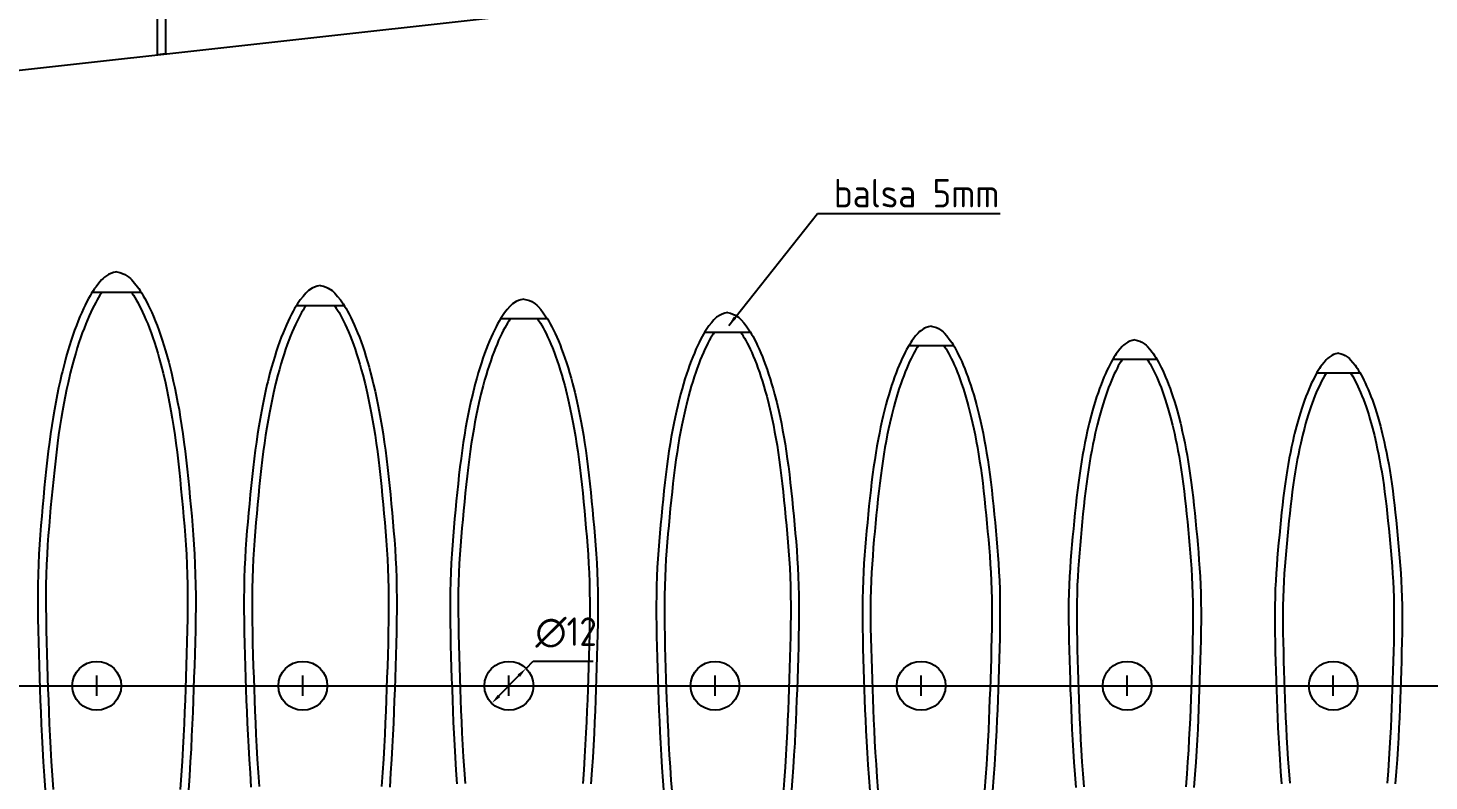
# Model space of a CAD drawing. Extents: x 426 to 4535, y 0 to 2050.
# Drawn here: x 1828.2 to 2172.2, y 1161.6 to 1346.6 of the extents above; entities that cross this region are included whole.
import ezdxf

# ---------------------------------------------------------------- set-up
doc = ezdxf.new("R2010")
doc.units = 0
doc.layers.get('0').update_dxf_attribs({"linetype": 'CONTINUOUS'})
doc.layers.get('DEFPOINTS').update_dxf_attribs({"linetype": 'CONTINUOUS'})
for name, color, linetype in [('AILE', 1, 'CONTINUOUS'), ('DIM', 7, 'CONTINUOUS'), ('NERVAILE', 6, 'CONTINUOUS')]:
    doc.layers.add(name, color=color, linetype=linetype)
doc.styles.get("Standard").update_dxf_attribs({"font": 'ISOCP', "height": 7})
doc.dimstyles.new('ISO-25', dxfattribs={"dimtxt": 7, "dimasz": 2.5, "dimexe": 1.3, "dimexo": 0.6, "dimgap": 1.5, "dimtad": 0, "dimtih": 1, "dimtoh": 1, "dimdec": 4, "dimtxsty": 'STANDARD', "dimcen": 2.5, "dimazin": 3, "dimtfac": 1, "dimtdec": 4, "dimtmove": 0, "dimatfit": 3, "dimtvp": 1, "dimtolj": 1, "dimtzin": 0})
doc.dimstyles.new('ISO-25$7', dxfattribs={"dimtxt": 7, "dimasz": 2.5, "dimexe": 1.3, "dimexo": 0.6, "dimgap": 1.5, "dimtad": 0, "dimtih": 1, "dimtoh": 1, "dimdec": 4, "dimtxsty": 'STANDARD', "dimcen": 2.5, "dimazin": 3, "dimtfac": 1, "dimtdec": 4, "dimtmove": 0, "dimatfit": 3, "dimtvp": 1, "dimtolj": 1, "dimtzin": 0})

# ---------------------------------------------------------------- blocks, each defined once
blk = doc.blocks.new('*D30')
at = {"color": 0, "linetype": 'BYBLOCK'}
for p, q in [((1950.51, 1189.28), (1952.26, 1191.07)), ((1952.26, 1191.07), (1966.96, 1191.07)), ((1943.86, 1182.5), (1948.76, 1187.5))]:
    blk.add_line(p, q, dxfattribs=at)
for points in [[(1948.46, 1187.79), (1949.06, 1187.21), (1950.51, 1189.28)], [(1943.56, 1182.79), (1944.16, 1182.21), (1942.11, 1180.72)]]:
    blk.add_solid(points, dxfattribs=at)
at = {"layer": 'DEFPOINTS', "color": 0, "linetype": 'BYBLOCK'}
for p in [(1950.51, 1189.28), (1942.11, 1180.72)]:
    blk.add_point(p, dxfattribs=at)
at = {"color": 0, "linetype": 'BYBLOCK', "insert": (1960.36, 1198.07), "char_height": 7, "attachment_point": 5}
blk.add_mtext('\\A1;∅12', dxfattribs=at)

msp = doc.modelspace()

# ---------------------------------------------------------------- linework, layer by layer
at = {"layer": 'AILE'}
msp.add_polyline3d([(1415, 1645.27778, 0), (600, 1600, 0), (600, 1400, 0), (1500, 1300, 0), (2400, 1400, 0), (2400, 1600, 0), (1585, 1645.27778, 0)], dxfattribs=at)
at = {"layer": 'DIM', "linetype": 'CONTINUOUS'}
for p, q in [((1845.09547, 1182.49999), (1845.09547, 1187.49999)), ((1895.7035, 1182.49999), (1895.7035, 1187.49999)), ((1946.31154, 1182.49999), (1946.31154, 1187.49999)), ((1996.91958, 1182.49999), (1996.91958, 1187.49999)), ((2047.52762, 1182.49999), (2047.52762, 1187.49999)), ((2098.13568, 1182.49999), (2098.13568, 1187.49999)), ((2148.74372, 1182.49999), (2148.74372, 1187.49999)), ((1842.59547, 1184.99999), (1847.59547, 1184.99999)), ((1893.2035, 1184.99999), (1898.2035, 1184.99999)), ((1943.81154, 1184.99999), (1948.81154, 1184.99999)), ((1994.41958, 1184.99999), (1999.41958, 1184.99999)), ((2045.02762, 1184.99999), (2050.02762, 1184.99999)), ((2095.63568, 1184.99999), (2100.63568, 1184.99999)), ((2146.24372, 1184.99999), (2151.24372, 1184.99999))]:
    msp.add_line(p, q, dxfattribs=at)
at = {"layer": 'NERVAILE'}
msp.add_line((1621.14905, 1184.99999), (2439.3407, 1184.99999), dxfattribs=at)
for points in [[(1850, 1286.66667), (1849.21805, 1286.48224), (1848.54629, 1286.25857), (1847.96899, 1285.99925), (1847.0347, 1285.38807), (1846.6462, 1285.04342), (1846.28914, 1284.67753), (1845.60859, 1283.89465), (1844.92288, 1283.02581), (1844.57273, 1282.54229), (1844.21532, 1282.01669), (1843.84887, 1281.44201), (1843.47157, 1280.81123), (1843.08164, 1280.11734), (1842.67802, 1279.35509), (1842.26262, 1278.52622), (1841.83809, 1277.63422), (1841.40708, 1276.68259), (1840.97224, 1275.67483), (1840.53622, 1274.61442), (1840.10167, 1273.50486), (1839.67124, 1272.34965), (1839.24712, 1271.1514), (1838.82977, 1269.90924), (1838.41916, 1268.62142), (1838.01529, 1267.28617), (1837.61815, 1265.90174), (1837.22772, 1264.46638), (1836.64949, 1262.22399), (1836.46698, 1261.43583), (1836.46698, 1261.43583), (1836.46698, 1261.43583), (1836.09679, 1259.83714), (1835.73415, 1258.18049), (1835.37993, 1256.46412), (1835.03499, 1254.68627), (1834.7002, 1252.84519), (1834.37643, 1250.93911), (1834.06455, 1248.96626), (1833.76541, 1246.9249), (1833.47961, 1244.81532), (1833.20661, 1242.64598), (1832.94559, 1240.42744), (1832.69575, 1238.17023), (1832.45626, 1235.88487), (1832.2263, 1233.58191), (1832.00507, 1231.27188), (1831.79175, 1228.96532), (1831.58623, 1226.66865), (1831.39122, 1224.37192), (1831.21015, 1222.06107), (1831.04645, 1219.72205), (1830.90354, 1217.34078), (1830.78484, 1214.90321), (1830.69379, 1212.39528), (1830.63379, 1209.80294), (1830.60699, 1207.11739), (1830.6104, 1204.35093), (1830.63974, 1201.52114), (1830.69072, 1198.6456), (1830.75907, 1195.74188), (1830.8405, 1192.82755), (1830.93074, 1189.9202), (1831.0255, 1187.03738), (1831.12192, 1184.18878), (1831.2228, 1181.35244), (1831.33233, 1178.4985), (1831.45474, 1175.5971), (1831.59423, 1172.61838), (1831.755, 1169.53248), (1831.94128, 1166.30955), (1832.15727, 1162.91972), (1832.40604, 1159.34002)], [(1850, 1286.66667), (1850.78195, 1286.48224), (1851.45371, 1286.25857), (1852.03101, 1285.99925), (1852.96531, 1285.38808), (1853.3538, 1285.04342), (1853.71087, 1284.67753), (1854.39141, 1283.89465), (1855.07712, 1283.02581), (1855.42728, 1282.5423), (1855.78468, 1282.0167), (1856.15114, 1281.44202), (1856.52844, 1280.81124), (1856.91837, 1280.11735), (1857.32199, 1279.3551), (1857.73739, 1278.52623), (1858.16192, 1277.63424), (1858.59293, 1276.68261), (1859.02777, 1275.67484), (1859.46379, 1274.61443), (1859.89835, 1273.50487), (1860.32878, 1272.34966), (1860.7529, 1271.15142), (1861.17025, 1269.90926), (1861.58086, 1268.62143), (1861.98473, 1267.28618), (1862.38188, 1265.90176), (1862.77231, 1264.46639), (1863.35055, 1262.22401), (1863.53305, 1261.43585), (1863.53305, 1261.43585), (1863.53305, 1261.43585), (1863.90325, 1259.83716), (1864.26589, 1258.18051), (1864.62012, 1256.46414), (1864.96506, 1254.68629), (1865.29984, 1252.84521), (1865.62362, 1250.93913), (1865.9355, 1248.96629), (1866.23464, 1246.92493), (1866.52045, 1244.81534), (1866.79345, 1242.64601), (1867.05447, 1240.42747), (1867.30432, 1238.17025), (1867.54381, 1235.8849), (1867.77377, 1233.58194), (1867.995, 1231.27191), (1868.20833, 1228.96534), (1868.41385, 1226.66867), (1868.60886, 1224.37195), (1868.78993, 1222.0611), (1868.95364, 1219.72207), (1869.09655, 1217.3408), (1869.21525, 1214.90324), (1869.30632, 1212.39531), (1869.36632, 1209.80296), (1869.39312, 1207.11741), (1869.38971, 1204.35096), (1869.36038, 1201.52117), (1869.3094, 1198.64563), (1869.24105, 1195.74191), (1869.15962, 1192.82758), (1869.06939, 1189.92022), (1868.97463, 1187.03741), (1868.87822, 1184.18881), (1868.77735, 1181.35246), (1868.66782, 1178.49852), (1868.54541, 1175.59712), (1868.40593, 1172.6184), (1868.24516, 1169.5325), (1868.05888, 1166.30957), (1867.8429, 1162.91974), (1867.59413, 1159.34004)], [(1900.00001, 1283.33333), (1899.24328, 1283.15485), (1898.5932, 1282.9384), (1898.03452, 1282.68744), (1897.13036, 1282.09598), (1896.7544, 1281.76245), (1896.40885, 1281.40835), (1895.75026, 1280.65073), (1895.08667, 1279.80992), (1894.74781, 1279.342), (1894.40194, 1278.83336), (1894.0473, 1278.27721), (1893.68218, 1277.66678), (1893.30482, 1276.99528), (1892.91422, 1276.25762), (1892.51222, 1275.45548), (1892.10139, 1274.59226), (1891.68428, 1273.67132), (1891.26347, 1272.69607), (1890.84152, 1271.66986), (1890.42098, 1270.5961), (1890.00443, 1269.47815), (1889.594, 1268.31856), (1889.19011, 1267.11647), (1888.79275, 1265.87019), (1888.40191, 1264.57801), (1888.01758, 1263.23824), (1887.63975, 1261.84918), (1887.08016, 1259.67913), (1886.90354, 1258.91639), (1886.90354, 1258.91639), (1886.90354, 1258.91639), (1886.54529, 1257.36927), (1886.19435, 1255.76606), (1885.85155, 1254.10506), (1885.51774, 1252.38456), (1885.19376, 1250.60287), (1884.88043, 1248.75827), (1884.5786, 1246.84907), (1884.28912, 1244.87356), (1884.01254, 1242.83202), (1883.74834, 1240.73267), (1883.49575, 1238.58569), (1883.25396, 1236.40129), (1883.02219, 1234.18966), (1882.79966, 1231.96099), (1882.58557, 1229.72547), (1882.37912, 1227.49331), (1882.18023, 1225.27073), (1881.99152, 1223.04809), (1881.81629, 1220.81179), (1881.65787, 1218.54821), (1881.51957, 1216.24376), (1881.4047, 1213.88482), (1881.31658, 1211.4578), (1881.25852, 1208.94908), (1881.23258, 1206.35016), (1881.23589, 1203.67294), (1881.26428, 1200.93444), (1881.31361, 1198.15166), (1881.37976, 1195.3416), (1881.45856, 1192.52129), (1881.54589, 1189.70772), (1881.63759, 1186.9179), (1881.7309, 1184.16118), (1881.82852, 1181.41634), (1881.93453, 1178.65446), (1882.05298, 1175.84665), (1882.18797, 1172.96402), (1882.34356, 1169.97767), (1882.52383, 1166.8587), (1882.73285, 1163.57822), (1882.9736, 1160.11399)], [(1900.00001, 1283.33333), (1900.75674, 1283.15485), (1901.40682, 1282.9384), (1901.96551, 1282.68744), (1902.86966, 1282.09598), (1903.24562, 1281.76245), (1903.59117, 1281.40836), (1904.24976, 1280.65074), (1904.91336, 1279.80992), (1905.25221, 1279.342), (1905.59809, 1278.83336), (1905.95273, 1278.27722), (1906.31785, 1277.66679), (1906.69521, 1276.99529), (1907.08581, 1276.25762), (1907.48781, 1275.45549), (1907.89864, 1274.59227), (1908.31575, 1273.67134), (1908.73656, 1272.69608), (1909.15852, 1271.66988), (1909.57906, 1270.59611), (1909.99561, 1269.47816), (1910.40604, 1268.31857), (1910.80993, 1267.11648), (1911.2073, 1265.8702), (1911.59814, 1264.57802), (1911.98247, 1263.23826), (1912.36031, 1261.8492), (1912.9199, 1259.67915), (1913.09652, 1258.91641), (1913.09652, 1258.91641), (1913.09652, 1258.91641), (1913.45477, 1257.36929), (1913.80571, 1255.76608), (1914.14851, 1254.10508), (1914.48232, 1252.38458), (1914.80631, 1250.60289), (1915.11964, 1248.75829), (1915.42147, 1246.84909), (1915.71096, 1244.87358), (1915.98754, 1242.83205), (1916.25174, 1240.73269), (1916.50434, 1238.58572), (1916.74613, 1236.40132), (1916.97789, 1234.18968), (1917.20043, 1231.96101), (1917.41453, 1229.7255), (1917.62097, 1227.49334), (1917.81987, 1225.27076), (1918.00859, 1223.04812), (1918.18382, 1220.81181), (1918.34224, 1218.54824), (1918.48055, 1216.24379), (1918.59542, 1213.88485), (1918.68354, 1211.45782), (1918.74161, 1208.9491), (1918.76754, 1206.35018), (1918.76425, 1203.67296), (1918.73586, 1200.93446), (1918.68652, 1198.15168), (1918.62038, 1195.34163), (1918.54158, 1192.52131), (1918.45426, 1189.70774), (1918.36256, 1186.91792), (1918.26925, 1184.16121), (1918.17164, 1181.41636), (1918.06564, 1178.65448), (1917.94718, 1175.84667), (1917.8122, 1172.96404), (1917.65661, 1169.97769), (1917.47635, 1166.85872), (1917.26734, 1163.57824), (1917.02659, 1160.11402)], [(1846.40798, 1281.66667), (1846.20994, 1281.3932), (1845.88578, 1280.91648), (1845.55058, 1280.39081), (1845.20186, 1279.80782), (1844.83744, 1279.15934), (1844.45601, 1278.43898), (1844.05977, 1277.64834), (1843.65213, 1276.79183), (1843.23633, 1275.87378), (1842.81542, 1274.8983), (1842.39236, 1273.8694), (1841.97, 1272.79098), (1841.55112, 1271.66679), (1841.13786, 1270.49921), (1840.73056, 1269.28694), (1840.32919, 1268.0281), (1839.9338, 1266.72088), (1839.54441, 1265.3635), (1839.16107, 1263.95419), (1838.59233, 1261.74863), (1838.41542, 1260.98465), (1838.04795, 1259.3977), (1837.69045, 1257.76452), (1837.34105, 1256.07152), (1837.00062, 1254.31688), (1836.67001, 1252.49881), (1836.35011, 1250.61548), (1836.04178, 1248.66511), (1835.74585, 1246.64566), (1835.46278, 1244.5562), (1835.19197, 1242.40427), (1834.9327, 1240.20058), (1834.68425, 1237.95599), (1834.44587, 1235.68129), (1834.21681, 1233.38722), (1833.99627, 1231.08446), (1833.78353, 1228.78409), (1833.57867, 1226.49492), (1833.3846, 1224.2092), (1833.20469, 1221.91314), (1833.04227, 1219.59232), (1832.90063, 1217.23223), (1832.78308, 1214.81828), (1832.69295, 1212.33586), (1832.63356, 1209.76982), (1832.607, 1207.10864), (1832.61039, 1204.36253), (1832.63956, 1201.54924), (1832.69031, 1198.68686), (1832.75841, 1195.79334), (1832.83964, 1192.88651), (1832.92972, 1189.98407), (1833.02439, 1187.10407), (1833.12072, 1184.25815), (1833.22143, 1181.42633), (1833.33071, 1178.579), (1833.45277, 1175.68602), (1833.59179, 1172.71718), (1833.752, 1169.64221), (1833.93761, 1166.43084), (1834.15285, 1163.05264), (1834.40089, 1159.48354)], [(1843.99212, 1281.66667), (1856.00789, 1281.66667)], [(1853.59203, 1281.66667), (1853.79007, 1281.3932), (1854.11423, 1280.91649), (1854.44943, 1280.39082), (1854.79815, 1279.80783), (1855.16257, 1279.15935), (1855.54401, 1278.43899), (1855.94024, 1277.64835), (1856.34788, 1276.79184), (1856.76369, 1275.87378), (1857.1846, 1274.89831), (1857.60766, 1273.86941), (1858.03002, 1272.79099), (1858.4489, 1271.6668), (1858.86216, 1270.49922), (1859.26947, 1269.28696), (1859.67084, 1268.02811), (1860.06623, 1266.72089), (1860.45561, 1265.36351), (1860.83896, 1263.9542), (1861.4077, 1261.74864), (1861.95209, 1259.39771), (1862.30959, 1257.76454), (1862.65899, 1256.07154), (1862.99943, 1254.3169), (1863.33003, 1252.49882), (1863.64994, 1250.6155), (1863.95828, 1248.66513), (1864.25421, 1246.64568), (1864.53728, 1244.55622), (1864.80809, 1242.40429), (1865.06737, 1240.2006), (1865.31582, 1237.95601), (1865.5542, 1235.68131), (1865.78326, 1233.38724), (1866.0038, 1231.08448), (1866.21655, 1228.78411), (1866.42141, 1226.49494), (1866.61548, 1224.20923), (1866.79539, 1221.91316), (1866.95782, 1219.59234), (1867.09947, 1217.23225), (1867.21702, 1214.81831), (1867.30716, 1212.33588), (1867.36655, 1209.76984), (1867.3931, 1207.10866), (1867.38972, 1204.36255), (1867.36056, 1201.54926), (1867.30981, 1198.68688), (1867.24171, 1195.79337), (1867.16049, 1192.88653), (1867.07041, 1189.9841), (1866.97575, 1187.10409), (1866.87942, 1184.25818), (1866.77871, 1181.42636), (1866.66943, 1178.57902), (1866.54739, 1175.68605), (1866.40836, 1172.71721), (1866.24816, 1169.64223), (1866.06256, 1166.43086), (1865.84732, 1163.05266), (1865.59928, 1159.48357)], [(1950.00001, 1280), (1949.26851, 1279.82747), (1948.6401, 1279.61823), (1948.10003, 1279.37564), (1947.22602, 1278.80389), (1946.86259, 1278.48148), (1946.52856, 1278.13919), (1945.89192, 1277.40682), (1945.25045, 1276.59403), (1944.92289, 1276.14171), (1944.58854, 1275.65002), (1944.24573, 1275.11241), (1943.89277, 1274.52233), (1943.528, 1273.87321), (1943.15042, 1273.16014), (1942.76182, 1272.38474), (1942.36468, 1271.55029), (1941.96148, 1270.66006), (1941.55469, 1269.71731), (1941.1468, 1268.72531), (1940.74029, 1267.68734), (1940.33762, 1266.60666), (1939.94087, 1265.48572), (1939.55044, 1264.3237), (1939.16633, 1263.11896), (1938.78852, 1261.86985), (1938.41699, 1260.57474), (1938.05176, 1259.23198), (1937.51082, 1257.13427), (1937.34009, 1256.39696), (1937.34009, 1256.39696), (1937.34009, 1256.39696), (1936.99378, 1254.90141), (1936.65454, 1253.35164), (1936.32317, 1251.746), (1936.00049, 1250.08285), (1935.6873, 1248.36055), (1935.38442, 1246.57744), (1935.09265, 1244.73188), (1934.81282, 1242.82222), (1934.54545, 1240.84873), (1934.29007, 1238.81936), (1934.04589, 1236.74395), (1933.81216, 1234.63236), (1933.58812, 1232.49445), (1933.37301, 1230.34007), (1933.16605, 1228.17907), (1932.96649, 1226.02131), (1932.77423, 1223.87282), (1932.5918, 1221.72427), (1932.42242, 1219.56251), (1932.26928, 1217.37438), (1932.13559, 1215.14675), (1932.02455, 1212.86644), (1931.93936, 1210.52032), (1931.88323, 1208.09522), (1931.85817, 1205.58293), (1931.86136, 1202.99495), (1931.8888, 1200.34773), (1931.9365, 1197.65771), (1932.00043, 1194.94133), (1932.07661, 1192.21502), (1932.16103, 1189.49524), (1932.24968, 1186.79841), (1932.33988, 1184.13359), (1932.43424, 1181.48024), (1932.53671, 1178.81042), (1932.65122, 1176.0962), (1932.78171, 1173.30966), (1932.93211, 1170.42285), (1933.10637, 1167.40785), (1933.30842, 1164.23672), (1933.54115, 1160.88797)], [(1950.00001, 1280), (1950.73152, 1279.82747), (1951.35993, 1279.61823), (1951.89999, 1279.37564), (1952.77401, 1278.8039), (1953.13744, 1278.48148), (1953.47147, 1278.13919), (1954.10811, 1277.40682), (1954.74958, 1276.59404), (1955.07714, 1276.14171), (1955.41149, 1275.65003), (1955.7543, 1275.11242), (1956.10726, 1274.52234), (1956.47204, 1273.87322), (1956.84962, 1273.16015), (1957.23822, 1272.38475), (1957.63536, 1271.5503), (1958.03856, 1270.66007), (1958.44535, 1269.71732), (1958.85324, 1268.72532), (1959.25976, 1267.68735), (1959.66242, 1266.60667), (1960.05917, 1265.48573), (1960.4496, 1264.32371), (1960.83372, 1263.11897), (1961.21154, 1261.86987), (1961.58306, 1260.57476), (1961.9483, 1259.232), (1962.48924, 1257.13429), (1962.65997, 1256.39698), (1962.65997, 1256.39698), (1962.65997, 1256.39698), (1963.00628, 1254.90142), (1963.34552, 1253.35166), (1963.6769, 1251.74602), (1963.99958, 1250.08287), (1964.31277, 1248.36057), (1964.61565, 1246.57746), (1964.90742, 1244.7319), (1965.18726, 1242.82224), (1965.45463, 1240.84875), (1965.71002, 1238.81938), (1965.95419, 1236.74397), (1966.18792, 1234.63238), (1966.41197, 1232.49447), (1966.62709, 1230.34009), (1966.83405, 1228.17909), (1967.03361, 1226.02134), (1967.22588, 1223.87284), (1967.40831, 1221.72429), (1967.57769, 1219.56253), (1967.73084, 1217.37441), (1967.86453, 1215.14677), (1967.97557, 1212.86647), (1968.06076, 1210.52034), (1968.11689, 1208.09524), (1968.14196, 1205.58295), (1968.13877, 1202.99498), (1968.11133, 1200.34776), (1968.06364, 1197.65774), (1967.99971, 1194.94135), (1967.92353, 1192.21505), (1967.83912, 1189.49526), (1967.75048, 1186.79843), (1967.66028, 1184.13361), (1967.56592, 1181.48026), (1967.46345, 1178.81044), (1967.34895, 1176.09623), (1967.21846, 1173.30968), (1967.06806, 1170.42288), (1966.89381, 1167.40788), (1966.69176, 1164.23675), (1966.45904, 1160.88799)], [(1896.52741, 1278.38951), (1896.38503, 1278.1929), (1896.07239, 1277.73315), (1895.74901, 1277.22602), (1895.41247, 1276.66337), (1895.06063, 1276.03727), (1894.69221, 1275.3415), (1894.30937, 1274.5776), (1893.91543, 1273.74987), (1893.51353, 1272.86251), (1893.10665, 1271.91954), (1892.69765, 1270.92485), (1892.28931, 1269.88222), (1891.88432, 1268.79529), (1891.48474, 1267.66636), (1891.0909, 1266.49417), (1890.70278, 1265.27687), (1890.32041, 1264.01272), (1889.94384, 1262.7), (1889.57309, 1261.33699), (1889.023, 1259.20377), (1888.49645, 1256.92983), (1888.15065, 1255.35009), (1887.81268, 1253.71246), (1887.48337, 1252.01517), (1887.16357, 1250.25649), (1886.85411, 1248.43465), (1886.55583, 1246.54792), (1886.26956, 1244.59431), (1885.9957, 1242.57291), (1885.7337, 1240.49096), (1885.48285, 1238.35883), (1885.24246, 1236.18705), (1885.01181, 1233.98608), (1884.79016, 1231.7663), (1884.57677, 1229.53805), (1884.3709, 1227.31209), (1884.17268, 1225.097), (1883.9849, 1222.88538), (1883.81083, 1220.66386), (1883.65368, 1218.41849), (1883.51665, 1216.13521), (1883.40293, 1213.7999), (1883.31574, 1211.39837), (1883.25828, 1208.91596), (1883.2326, 1206.34141), (1883.23587, 1203.68454), (1883.26409, 1200.96253), (1883.3132, 1198.19291), (1883.3791, 1195.39307), (1883.4577, 1192.58024), (1883.54487, 1189.77159), (1883.63648, 1186.98458), (1883.7297, 1184.23056), (1883.82716, 1181.49023), (1883.93291, 1178.73496), (1884.05101, 1175.93558), (1884.18554, 1173.06283), (1884.34056, 1170.0874), (1884.52016, 1166.97999), (1884.72844, 1163.71114), (1884.96845, 1160.25752)], [(1894.11891, 1278.38951), (1905.88112, 1278.38951)], [(1903.47263, 1278.38951), (1903.615, 1278.19291), (1903.92764, 1277.73315), (1904.25102, 1277.22602), (1904.58756, 1276.66338), (1904.9394, 1276.03728), (1905.30782, 1275.34151), (1905.69066, 1274.57761), (1906.08461, 1273.74988), (1906.48651, 1272.86252), (1906.89339, 1271.91955), (1907.30239, 1270.92486), (1907.71073, 1269.88223), (1908.11572, 1268.7953), (1908.5153, 1267.66637), (1908.90915, 1266.49418), (1909.29727, 1265.27688), (1909.67964, 1264.01274), (1910.05621, 1262.70001), (1910.42696, 1261.337), (1910.97705, 1259.20378), (1911.14807, 1258.46523), (1911.50361, 1256.92985), (1911.84941, 1255.35011), (1912.18739, 1253.71248), (1912.5167, 1252.01519), (1912.8365, 1250.2565), (1913.14596, 1248.43467), (1913.44424, 1246.54794), (1913.73052, 1244.59433), (1914.00437, 1242.57293), (1914.26638, 1240.49098), (1914.51723, 1238.35885), (1914.75762, 1236.18707), (1914.98828, 1233.9861), (1915.20993, 1231.76632), (1915.42333, 1229.53807), (1915.6292, 1227.31211), (1915.82743, 1225.09702), (1916.01521, 1222.8854), (1916.18928, 1220.66388), (1916.34643, 1218.41851), (1916.48346, 1216.13524), (1916.59718, 1213.79992), (1916.68438, 1211.3984), (1916.74184, 1208.91598), (1916.76753, 1206.34143), (1916.76426, 1203.68456), (1916.73604, 1200.96255), (1916.68694, 1198.19294), (1916.62104, 1195.39309), (1916.54245, 1192.58026), (1916.45528, 1189.77161), (1916.36367, 1186.9846), (1916.27046, 1184.23058), (1916.173, 1181.49025), (1916.06726, 1178.73498), (1915.94916, 1175.9356), (1915.81464, 1173.06285), (1915.65962, 1170.08742), (1915.48002, 1166.98001), (1915.27175, 1163.71116), (1915.03174, 1160.25754)], [(2000.00002, 1276.66666), (1999.29374, 1276.50008), (1998.68699, 1276.29806), (1998.16555, 1276.06383), (1997.32168, 1275.5118), (1996.97078, 1275.2005), (1996.64827, 1274.87002), (1996.03358, 1274.1629), (1995.41423, 1273.37814), (1995.09797, 1272.94142), (1994.77515, 1272.46669), (1994.44416, 1271.94762), (1994.10337, 1271.37788), (1993.75117, 1270.75115), (1993.38661, 1270.06266), (1993.01141, 1269.314), (1992.62797, 1268.50833), (1992.23867, 1267.64879), (1991.84591, 1266.73855), (1991.45209, 1265.78076), (1991.05959, 1264.77858), (1990.67081, 1263.73516), (1990.28774, 1262.65288), (1989.91078, 1261.53093), (1989.53991, 1260.36773), (1989.17512, 1259.1617), (1988.81641, 1257.91124), (1988.46377, 1256.61479), (1987.94149, 1254.58941), (1987.77664, 1253.87752), (1987.77664, 1253.87752), (1987.77664, 1253.87752), (1987.44228, 1252.43354), (1987.11473, 1250.93721), (1986.79479, 1249.38694), (1986.48323, 1247.78115), (1986.18084, 1246.11823), (1985.88841, 1244.39661), (1985.6067, 1242.61469), (1985.33652, 1240.77088), (1985.07837, 1238.86544), (1984.83179, 1236.90605), (1984.59604, 1234.9022), (1984.37037, 1232.86343), (1984.15405, 1230.79924), (1983.94635, 1228.71914), (1983.74653, 1226.63266), (1983.55386, 1224.54931), (1983.36822, 1222.47491), (1983.19209, 1220.40044), (1983.02854, 1218.31322), (1982.88068, 1216.20055), (1982.7516, 1214.04973), (1982.64439, 1211.84806), (1982.56214, 1209.58283), (1982.50795, 1207.24136), (1982.48375, 1204.8157), (1982.48683, 1202.31696), (1982.51333, 1199.76103), (1982.55938, 1197.16377), (1982.62111, 1194.54105), (1982.69466, 1191.90876), (1982.77617, 1189.28276), (1982.86176, 1186.67892), (1982.94885, 1184.10599), (1983.03996, 1181.54414), (1983.1389, 1178.96638), (1983.24946, 1176.34576), (1983.37545, 1173.6553), (1983.52066, 1170.86804), (1983.68891, 1167.95701), (1983.884, 1164.89523), (1984.1087, 1161.66195), (1984.36172, 1158.26127)], [(2000.00002, 1276.66666), (2000.7063, 1276.50009), (2001.31304, 1276.29806), (2001.83448, 1276.06383), (2002.67836, 1275.51181), (2003.02925, 1275.20051), (2003.35177, 1274.87002), (2003.96645, 1274.16291), (2004.5858, 1273.37815), (2004.90207, 1272.94142), (2005.22489, 1272.46669), (2005.55588, 1271.94763), (2005.89667, 1271.37789), (2006.24887, 1270.75115), (2006.61343, 1270.06267), (2006.98863, 1269.31401), (2007.37207, 1268.50834), (2007.76137, 1267.6488), (2008.15413, 1266.73856), (2008.54796, 1265.78077), (2008.94046, 1264.77859), (2009.32924, 1263.73517), (2009.71231, 1262.65289), (2010.08928, 1261.53094), (2010.46015, 1260.36774), (2010.82493, 1259.16171), (2011.18365, 1257.91126), (2011.53629, 1256.6148), (2012.05857, 1254.58942), (2012.22342, 1253.87754), (2012.22342, 1253.87754), (2012.22342, 1253.87754), (2012.55779, 1252.43356), (2012.88534, 1250.93723), (2013.20528, 1249.38696), (2013.51684, 1247.78116), (2013.81923, 1246.11825), (2014.11167, 1244.39663), (2014.39337, 1242.61471), (2014.66356, 1240.7709), (2014.92171, 1238.86546), (2015.16829, 1236.90607), (2015.40405, 1234.90222), (2015.62972, 1232.86345), (2015.84604, 1230.79926), (2016.05374, 1228.71917), (2016.25357, 1226.63269), (2016.44625, 1224.54934), (2016.63188, 1222.47493), (2016.80802, 1220.40047), (2016.97157, 1218.31325), (2017.11943, 1216.20058), (2017.24851, 1214.04976), (2017.35573, 1211.84808), (2017.43798, 1209.58286), (2017.49217, 1207.24138), (2017.51638, 1204.81572), (2017.5133, 1202.31699), (2017.48681, 1199.76105), (2017.44076, 1197.16379), (2017.37903, 1194.54107), (2017.30548, 1191.90878), (2017.22398, 1189.28278), (2017.13839, 1186.67895), (2017.05131, 1184.10602), (2016.9602, 1181.54416), (2016.86127, 1178.9664), (2016.75071, 1176.34578), (2016.62473, 1173.65533), (2016.47951, 1170.86806), (2016.31127, 1167.95703), (2016.11619, 1164.89525), (2015.89149, 1161.66197), (2015.63848, 1158.26129)], [(1946.699, 1275.18442), (1946.5601, 1274.99261), (1946.259, 1274.54981), (1945.94744, 1274.06122), (1945.62307, 1273.51892), (1945.2838, 1272.91521), (1944.9284, 1272.24402), (1944.55897, 1271.50686), (1944.17872, 1270.7079), (1943.79072, 1269.85124), (1943.39787, 1268.94078), (1943.00294, 1267.9803), (1942.60862, 1266.97346), (1942.21751, 1265.9238), (1941.83161, 1264.83352), (1941.45123, 1263.7014), (1941.07635, 1262.52564), (1940.70702, 1261.30457), (1940.34326, 1260.0365), (1939.9851, 1258.71979), (1939.45367, 1256.6589), (1938.94495, 1254.46196), (1938.61084, 1252.93567), (1938.28429, 1251.3534), (1937.96611, 1249.71347), (1937.65711, 1248.01417), (1937.35809, 1246.25382), (1937.06988, 1244.43073), (1936.79326, 1242.54297), (1936.52862, 1240.58962), (1936.27542, 1238.57765), (1936.033, 1236.51708), (1935.80067, 1234.41812), (1935.57774, 1232.29087), (1935.36351, 1230.14537), (1935.15725, 1227.99164), (1934.95826, 1225.84009), (1934.76667, 1223.69909), (1934.58518, 1221.56155), (1934.41696, 1219.41457), (1934.26509, 1217.24466), (1934.13267, 1215.0382), (1934.02278, 1212.78152), (1933.93852, 1210.46089), (1933.883, 1208.0621), (1933.85818, 1205.57418), (1933.86135, 1203.00655), (1933.88862, 1200.37583), (1933.93608, 1197.69897), (1933.99978, 1194.99279), (1934.07575, 1192.27398), (1934.16001, 1189.55911), (1934.24857, 1186.86509), (1934.33867, 1184.20296), (1934.43288, 1181.55413), (1934.53509, 1178.89092), (1934.64925, 1176.18513), (1934.77927, 1173.40847), (1934.92911, 1170.53259), (1935.1027, 1167.52914), (1935.30401, 1164.36964), (1935.536, 1161.0315)], [(1944.29165, 1275.18442), (1955.70839, 1275.18442)], [(1953.30103, 1275.18442), (1953.43993, 1274.99262), (1953.74104, 1274.54982), (1954.0526, 1274.06123), (1954.37697, 1273.51893), (1954.71623, 1272.91521), (1955.07163, 1272.24403), (1955.44107, 1271.50687), (1955.82132, 1270.70791), (1956.20932, 1269.85125), (1956.60217, 1268.94079), (1956.99711, 1267.98031), (1957.39143, 1266.97347), (1957.78254, 1265.92381), (1958.16844, 1264.83353), (1958.54882, 1263.70141), (1958.9237, 1262.52565), (1959.29303, 1261.30458), (1959.6568, 1260.03652), (1960.01495, 1258.71981), (1960.54639, 1256.65892), (1960.71152, 1255.94579), (1961.05512, 1254.46198), (1961.38922, 1252.93568), (1961.71577, 1251.35342), (1962.03395, 1249.71348), (1962.34296, 1248.01418), (1962.64198, 1246.25383), (1962.93019, 1244.43075), (1963.20682, 1242.54299), (1963.47146, 1240.58963), (1963.72466, 1238.57767), (1963.96709, 1236.5171), (1964.19942, 1234.41814), (1964.42235, 1232.29089), (1964.63658, 1230.14539), (1964.84285, 1227.99166), (1965.04184, 1225.84011), (1965.23343, 1223.69911), (1965.41493, 1221.56157), (1965.58315, 1219.41459), (1965.73502, 1217.24468), (1965.86745, 1215.03822), (1965.97734, 1212.78154), (1966.0616, 1210.46091), (1966.11712, 1208.06212), (1966.14195, 1205.5742), (1966.13879, 1203.00657), (1966.11152, 1200.37585), (1966.06406, 1197.69899), (1966.00037, 1194.99281), (1965.9244, 1192.274), (1965.84014, 1189.55913), (1965.75159, 1186.86511), (1965.66148, 1184.20298), (1965.56728, 1181.55415), (1965.46507, 1178.89094), (1965.35092, 1176.18515), (1965.2209, 1173.40849), (1965.07107, 1170.53261), (1964.89748, 1167.52916), (1964.69617, 1164.36966), (1964.46419, 1161.03152)], [(2050.00002, 1273.33333), (2049.31896, 1273.1727), (2048.73389, 1272.97789), (2048.23107, 1272.75203), (2047.41733, 1272.21971), (2047.07897, 1271.91953), (2046.76797, 1271.60085), (2046.17525, 1270.91899), (2045.57801, 1270.16226), (2045.27304, 1269.74113), (2044.96175, 1269.28335), (2044.64258, 1268.78282), (2044.31397, 1268.23343), (2043.97435, 1267.62908), (2043.62281, 1266.96519), (2043.26101, 1266.24326), (2042.89126, 1265.46636), (2042.51586, 1264.63752), (2042.13713, 1263.75979), (2041.75737, 1262.83621), (2041.37889, 1261.86982), (2041.004, 1260.86367), (2040.63461, 1259.82003), (2040.27111, 1258.73815), (2039.91348, 1257.6165), (2039.56173, 1256.45354), (2039.21583, 1255.24775), (2038.87578, 1253.99759), (2038.37215, 1252.04455), (2038.21319, 1251.35809), (2038.21319, 1251.35809), (2038.21319, 1251.35809), (2037.89077, 1249.96568), (2037.57492, 1248.52279), (2037.2664, 1247.02789), (2036.96598, 1245.47944), (2036.67439, 1243.87591), (2036.39239, 1242.21578), (2036.12075, 1240.49749), (2035.86021, 1238.71954), (2035.61129, 1236.88215), (2035.37352, 1234.99273), (2035.14618, 1233.06046), (2034.92857, 1231.09449), (2034.71998, 1229.10402), (2034.5197, 1227.09822), (2034.32702, 1225.08626), (2034.14122, 1223.07731), (2033.96222, 1221.07699), (2033.79237, 1219.07662), (2033.63467, 1217.06394), (2033.49209, 1215.02672), (2033.36762, 1212.95272), (2033.26424, 1210.82967), (2033.18493, 1208.64535), (2033.13267, 1206.3875), (2033.10933, 1204.04847), (2033.11231, 1201.63898), (2033.13786, 1199.17432), (2033.18226, 1196.66982), (2033.24179, 1194.14077), (2033.31271, 1191.60249), (2033.39131, 1189.07028), (2033.47384, 1186.55944), (2033.55782, 1184.0784), (2033.64568, 1181.60803), (2033.74108, 1179.12234), (2033.84769, 1176.59532), (2033.96918, 1174.00095), (2034.10921, 1171.31323), (2034.27146, 1168.50616), (2034.45957, 1165.55373), (2034.67625, 1162.43592), (2034.92023, 1159.1567)], [(2050.00002, 1273.33333), (2050.68107, 1273.1727), (2051.26615, 1272.97789), (2051.76896, 1272.75203), (2052.5827, 1272.21972), (2052.92107, 1271.91954), (2053.23206, 1271.60086), (2053.82479, 1270.919), (2054.42203, 1270.16226), (2054.727, 1269.74113), (2055.03829, 1269.28336), (2055.35746, 1268.78283), (2055.68608, 1268.23344), (2056.02569, 1267.62909), (2056.37724, 1266.96519), (2056.73904, 1266.24327), (2057.10879, 1265.46637), (2057.48418, 1264.63753), (2057.86292, 1263.7598), (2058.24268, 1262.83622), (2058.62116, 1261.86983), (2058.99606, 1260.86368), (2059.36544, 1259.82005), (2059.72895, 1258.73817), (2060.08657, 1257.61651), (2060.43833, 1256.45355), (2060.78423, 1255.24776), (2061.12428, 1253.99761), (2061.62791, 1252.04456), (2061.78687, 1251.3581), (2061.78687, 1251.3581), (2061.78687, 1251.3581), (2062.1093, 1249.96569), (2062.42515, 1248.5228), (2062.73367, 1247.0279), (2063.0341, 1245.47946), (2063.32569, 1243.87593), (2063.60768, 1242.21579), (2063.87933, 1240.49751), (2064.13987, 1238.71956), (2064.38879, 1236.88217), (2064.62657, 1234.99275), (2064.85391, 1233.06048), (2065.07152, 1231.09452), (2065.28011, 1229.10405), (2065.4804, 1227.09824), (2065.67308, 1225.08628), (2065.85888, 1223.07734), (2066.03789, 1221.07701), (2066.20774, 1219.07664), (2066.36544, 1217.06396), (2066.50802, 1215.02675), (2066.6325, 1212.95274), (2066.73588, 1210.8297), (2066.8152, 1208.64537), (2066.86746, 1206.38752), (2066.8908, 1204.04849), (2066.88783, 1201.639), (2066.86228, 1199.17435), (2066.81788, 1196.66984), (2066.75835, 1194.1408), (2066.68743, 1191.60251), (2066.60884, 1189.0703), (2066.52631, 1186.55946), (2066.44234, 1184.07842), (2066.35448, 1181.60806), (2066.25908, 1179.12236), (2066.15247, 1176.59534), (2066.03099, 1174.00097), (2065.89096, 1171.31325), (2065.72872, 1168.50618), (2065.54061, 1165.55375), (2065.32394, 1162.43595), (2065.07996, 1159.15672)], [(1996.77773, 1271.85109), (1996.73518, 1271.79233), (1996.4456, 1271.36648), (1996.14586, 1270.89642), (1995.83366, 1270.37447), (1995.50698, 1269.79314), (1995.1646, 1269.14655), (1994.80856, 1268.43613), (1994.44201, 1267.66594), (1994.06792, 1266.83997), (1993.68909, 1265.96202), (1993.30822, 1265.03574), (1992.92792, 1264.0647), (1992.5507, 1263.0523), (1992.17848, 1262.00068), (1991.81156, 1260.90863), (1991.44993, 1259.77441), (1991.09362, 1258.59641), (1990.74267, 1257.37301), (1990.39712, 1256.1026), (1989.88433, 1254.11404), (1989.72509, 1253.42634), (1989.39344, 1251.9941), (1989.07103, 1250.52124), (1988.75591, 1248.99434), (1988.44886, 1247.41176), (1988.15065, 1245.77185), (1987.86208, 1244.07298), (1987.58393, 1242.31354), (1987.31695, 1240.49163), (1987.06154, 1238.60633), (1986.81715, 1236.66434), (1986.58314, 1234.67534), (1986.35887, 1232.64919), (1986.14367, 1230.59565), (1985.93686, 1228.52445), (1985.73773, 1226.44524), (1985.54563, 1224.36809), (1985.36067, 1222.30117), (1985.18547, 1220.23772), (1985.02308, 1218.16529), (1984.8765, 1216.07083), (1984.74869, 1213.94118), (1984.64263, 1211.76313), (1984.5613, 1209.52341), (1984.50772, 1207.20824), (1984.48376, 1204.80695), (1984.48682, 1202.32856), (1984.51315, 1199.78912), (1984.55896, 1197.20502), (1984.62045, 1194.59251), (1984.6938, 1191.96771), (1984.77515, 1189.34663), (1984.86065, 1186.74561), (1984.94765, 1184.17536), (1985.0386, 1181.61803), (1985.13728, 1179.04688), (1985.24748, 1176.43469), (1985.37301, 1173.75411), (1985.51766, 1170.97777), (1985.68524, 1168.0783), (1985.87958, 1165.02814), (1986.10355, 1161.80547), (1986.35591, 1158.41366)], [(1994.38642, 1271.85109), (2005.61363, 1271.85109)], [(2003.22231, 1271.85109), (2003.26486, 1271.79233), (2003.55444, 1271.36648), (2003.85418, 1270.89643), (2004.16638, 1270.37448), (2004.49306, 1269.79315), (2004.83544, 1269.14655), (2005.19148, 1268.43613), (2005.55804, 1267.66594), (2005.93213, 1266.83998), (2006.31096, 1265.96203), (2006.69183, 1265.03575), (2007.07213, 1264.06471), (2007.44935, 1263.05231), (2007.82157, 1262.00069), (2008.18849, 1260.90864), (2008.55012, 1259.77442), (2008.90643, 1258.59642), (2009.25738, 1257.37302), (2009.60294, 1256.10261), (2010.11573, 1254.11406), (2010.60663, 1251.99411), (2010.92904, 1250.52126), (2011.24416, 1248.99436), (2011.55121, 1247.41177), (2011.84942, 1245.77187), (2012.13799, 1244.073), (2012.41615, 1242.31355), (2012.68313, 1240.49165), (2012.93854, 1238.60634), (2013.18294, 1236.66435), (2013.41695, 1234.67536), (2013.64122, 1232.64921), (2013.85642, 1230.59567), (2014.06324, 1228.52447), (2014.26237, 1226.44526), (2014.45447, 1224.36811), (2014.63944, 1222.30119), (2014.81464, 1220.23774), (2014.97703, 1218.16531), (2015.12362, 1216.07085), (2015.25143, 1213.9412), (2015.35749, 1211.76315), (2015.43882, 1209.52343), (2015.4924, 1207.20826), (2015.51637, 1204.80698), (2015.51331, 1202.32859), (2015.48699, 1199.78914), (2015.44118, 1197.20505), (2015.37969, 1194.59253), (2015.30635, 1191.96773), (2015.225, 1189.34665), (2015.13951, 1186.74563), (2015.05251, 1184.17538), (2014.96156, 1181.61805), (2014.86289, 1179.0469), (2014.75268, 1176.43471), (2014.62716, 1173.75413), (2014.48252, 1170.97779), (2014.31494, 1168.07831), (2014.1206, 1165.02816), (2013.89664, 1161.80549), (2013.64429, 1158.41367)], [(2100, 1270), (2099.34417, 1269.84532), (2098.78076, 1269.65772), (2098.29657, 1269.44023), (2097.51297, 1268.92763), (2097.18714, 1268.63857), (2096.88766, 1268.33169), (2096.31689, 1267.67508), (2095.74177, 1266.94638), (2095.4481, 1266.54084), (2095.14834, 1266.10002), (2094.84099, 1265.61803), (2094.52454, 1265.08899), (2094.1975, 1264.50702), (2093.85898, 1263.86771), (2093.51059, 1263.17253), (2093.15453, 1262.4244), (2092.79304, 1261.62626), (2092.42833, 1260.78104), (2092.06264, 1259.89166), (2091.69817, 1258.96106), (2091.33717, 1257.99218), (2090.98146, 1256.9872), (2090.63142, 1255.94539), (2090.28704, 1254.86527), (2089.94831, 1253.74539), (2089.61522, 1252.58425), (2089.28777, 1251.3804), (2088.80279, 1249.49969), (2088.64973, 1248.83866), (2088.64973, 1248.83866), (2088.64973, 1248.83866), (2088.33924, 1247.49782), (2088.03509, 1246.10837), (2087.738, 1244.66883), (2087.4487, 1243.17773), (2087.16791, 1241.6336), (2086.89636, 1240.03495), (2086.63478, 1238.38031), (2086.38389, 1236.6682), (2086.14419, 1234.89887), (2085.91522, 1233.07943), (2085.6963, 1231.21872), (2085.48676, 1229.32557), (2085.28589, 1227.40882), (2085.09303, 1225.4773), (2084.90748, 1223.53986), (2084.72857, 1221.60532), (2084.55619, 1219.67908), (2084.39264, 1217.7528), (2084.24077, 1215.81466), (2084.10348, 1213.8529), (2083.98362, 1211.85571), (2083.88406, 1209.81129), (2083.80769, 1207.70787), (2083.75737, 1205.53365), (2083.7349, 1203.28125), (2083.73776, 1200.96099), (2083.76236, 1198.58763), (2083.80512, 1196.17588), (2083.86245, 1193.7405), (2083.93075, 1191.29623), (2084.00643, 1188.8578), (2084.08591, 1186.43996), (2084.16677, 1184.05081), (2084.25138, 1181.67194), (2084.34325, 1179.27831), (2084.44591, 1176.84488), (2084.5629, 1174.3466), (2084.69775, 1171.75842), (2084.85398, 1169.05532), (2085.03513, 1166.21224), (2085.24377, 1163.20991), (2085.47872, 1160.05214)], [(2100, 1270), (2100.65583, 1269.84532), (2101.21924, 1269.65772), (2101.70343, 1269.44023), (2102.48703, 1268.92763), (2102.81286, 1268.63857), (2103.11234, 1268.33169), (2103.68312, 1267.67509), (2104.25823, 1266.94638), (2104.55191, 1266.54085), (2104.85167, 1266.10003), (2105.15902, 1265.61804), (2105.47546, 1265.089), (2105.8025, 1264.50703), (2106.14102, 1263.86772), (2106.48942, 1263.17254), (2106.84548, 1262.42441), (2107.20697, 1261.62627), (2107.57168, 1260.78105), (2107.93738, 1259.89167), (2108.30184, 1258.96108), (2108.66285, 1257.99219), (2109.01856, 1256.98721), (2109.3686, 1255.9454), (2109.71298, 1254.86529), (2110.05171, 1253.7454), (2110.3848, 1252.58427), (2110.71226, 1251.38042), (2111.19723, 1249.49971), (2111.3503, 1248.83867), (2111.3503, 1248.83867), (2111.3503, 1248.83867), (2111.66079, 1247.49783), (2111.96494, 1246.10838), (2112.26203, 1244.66885), (2112.55134, 1243.17775), (2112.83213, 1241.63362), (2113.10368, 1240.03497), (2113.36526, 1238.38033), (2113.61615, 1236.66822), (2113.85586, 1234.89889), (2114.08483, 1233.07945), (2114.30375, 1231.21873), (2114.5133, 1229.32559), (2114.71417, 1227.40884), (2114.90703, 1225.47732), (2115.09258, 1223.53988), (2115.2715, 1221.60534), (2115.44388, 1219.6791), (2115.60743, 1217.75282), (2115.7593, 1215.81469), (2115.8966, 1213.85292), (2116.01646, 1211.85573), (2116.11602, 1209.81132), (2116.19239, 1207.70789), (2116.24272, 1205.53367), (2116.26519, 1203.28127), (2116.26234, 1200.96102), (2116.23773, 1198.58765), (2116.19498, 1196.1759), (2116.13766, 1193.74052), (2116.06936, 1191.29625), (2115.99368, 1188.85782), (2115.91421, 1186.43998), (2115.83334, 1184.05083), (2115.74874, 1181.67196), (2115.65688, 1179.27833), (2115.55422, 1176.8449), (2115.43723, 1174.34662), (2115.30239, 1171.75844), (2115.14616, 1169.05534), (2114.96502, 1166.21226), (2114.75637, 1163.20993), (2114.52143, 1160.05216)], [(2046.89794, 1268.57394), (2046.6322, 1268.18314), (2046.34429, 1267.73163), (2046.04426, 1267.23003), (2045.73015, 1266.67108), (2045.4008, 1266.04907), (2045.05816, 1265.36539), (2044.7053, 1264.62397), (2044.34511, 1263.82871), (2043.98031, 1262.98326), (2043.61351, 1262.09119), (2043.24722, 1261.15594), (2042.88388, 1260.18081), (2042.52535, 1259.16784), (2042.17189, 1258.11585), (2041.82351, 1257.02318), (2041.48023, 1255.88825), (2041.14209, 1254.70951), (2040.80913, 1253.4854), (2040.315, 1251.56918), (2039.84193, 1249.52623), (2039.53122, 1248.10682), (2039.22753, 1246.63528), (2038.9316, 1245.11005), (2038.6442, 1243.52953), (2038.36607, 1241.89215), (2038.09798, 1240.19634), (2037.84065, 1238.44029), (2037.59446, 1236.62304), (2037.35887, 1234.75102), (2037.13328, 1232.83359), (2036.91707, 1230.88025), (2036.7096, 1228.90044), (2036.51021, 1226.90353), (2036.31822, 1224.89883), (2036.133, 1222.89609), (2035.95466, 1220.90326), (2035.78575, 1218.9139), (2035.62921, 1216.91601), (2035.4879, 1214.897), (2035.3647, 1212.84417), (2035.26247, 1210.74475), (2035.18409, 1208.58592), (2035.13244, 1206.35438), (2035.10935, 1204.03973), (2035.11229, 1201.65058), (2035.13767, 1199.20242), (2035.18184, 1196.71108), (2035.24113, 1194.19224), (2035.31185, 1191.66144), (2035.39029, 1189.13415), (2035.47273, 1186.62612), (2035.55662, 1184.14777), (2035.64432, 1181.68193), (2035.73946, 1179.20285), (2035.84572, 1176.68424), (2035.96675, 1174.09975), (2036.10621, 1171.42296), (2036.26778, 1168.62745), (2036.45516, 1165.68665), (2036.67109, 1162.57945), (2036.91442, 1159.30909)], [(2044.51764, 1268.57394), (2055.48241, 1268.57394)], [(2053.1021, 1268.57394), (2053.36784, 1268.18315), (2053.65576, 1267.73163), (2053.95579, 1267.23003), (2054.26989, 1266.67108), (2054.59925, 1266.04908), (2054.94189, 1265.36539), (2055.29475, 1264.62398), (2055.65494, 1263.82871), (2056.01974, 1262.98327), (2056.38654, 1262.0912), (2056.75283, 1261.15595), (2057.11617, 1260.18082), (2057.4747, 1259.16785), (2057.82816, 1258.11586), (2058.17655, 1257.02319), (2058.51983, 1255.88826), (2058.85797, 1254.70952), (2059.19094, 1253.48541), (2059.68507, 1251.5692), (2059.83843, 1250.90692), (2060.15814, 1249.52625), (2060.46885, 1248.10683), (2060.77254, 1246.6353), (2061.06847, 1245.11006), (2061.35588, 1243.52955), (2061.63401, 1241.89217), (2061.9021, 1240.19636), (2062.15943, 1238.4403), (2062.40563, 1236.62305), (2062.64122, 1234.75104), (2062.86681, 1232.83361), (2063.08302, 1230.88027), (2063.2905, 1228.90046), (2063.48989, 1226.90355), (2063.68188, 1224.89885), (2063.86711, 1222.89611), (2064.04545, 1220.90328), (2064.21436, 1218.91392), (2064.37091, 1216.91603), (2064.51221, 1214.89702), (2064.63541, 1212.84419), (2064.73765, 1210.74477), (2064.81604, 1208.58595), (2064.86769, 1206.3544), (2064.89078, 1204.03975), (2064.88784, 1201.6506), (2064.86246, 1199.20244), (2064.8183, 1196.7111), (2064.75901, 1194.19226), (2064.6883, 1191.66146), (2064.60986, 1189.13417), (2064.52742, 1186.62614), (2064.44354, 1184.14779), (2064.35585, 1181.68195), (2064.2607, 1179.20287), (2064.15445, 1176.68426), (2064.03342, 1174.09977), (2063.89396, 1171.42298), (2063.7324, 1168.62747), (2063.54502, 1165.68666), (2063.32909, 1162.57947), (2063.08577, 1159.3091)], [(2150, 1266.66667), (2149.36939, 1266.51794), (2148.82766, 1266.33755), (2148.36209, 1266.12842), (2147.60863, 1265.63554), (2147.29532, 1265.3576), (2147.00737, 1265.06252), (2146.45854, 1264.43117), (2145.90555, 1263.73049), (2145.62317, 1263.34055), (2145.33494, 1262.91669), (2145.03941, 1262.45323), (2144.73514, 1261.94454), (2144.42068, 1261.38496), (2144.09518, 1260.77024), (2143.76018, 1260.10179), (2143.41782, 1259.38244), (2143.07023, 1258.61499), (2142.71955, 1257.80228), (2142.36792, 1256.94711), (2142.01748, 1256.05231), (2141.67035, 1255.12068), (2141.32833, 1254.15436), (2140.99175, 1253.15262), (2140.66062, 1252.11405), (2140.33492, 1251.03723), (2140.01464, 1249.92076), (2139.69978, 1248.76321), (2139.23346, 1246.95483), (2139.08627, 1246.31922), (2139.08627, 1246.31922), (2139.08627, 1246.31922), (2138.78773, 1245.02995), (2138.49528, 1243.69394), (2138.20962, 1242.30977), (2137.93144, 1240.87603), (2137.66145, 1239.39128), (2137.40035, 1237.85412), (2137.14883, 1236.26312), (2136.90759, 1234.61686), (2136.6771, 1232.91558), (2136.45694, 1231.16612), (2136.24645, 1229.37697), (2136.04496, 1227.55664), (2135.85182, 1225.71361), (2135.66637, 1223.85638), (2135.48796, 1221.99345), (2135.31593, 1220.13332), (2135.15018, 1218.28117), (2134.99292, 1216.42897), (2134.8469, 1214.56538), (2134.71488, 1212.67907), (2134.59963, 1210.75869), (2134.50391, 1208.79291), (2134.43047, 1206.77039), (2134.38209, 1204.67979), (2134.36048, 1202.51402), (2134.36323, 1200.28301), (2134.38689, 1198.00092), (2134.428, 1195.68194), (2134.48312, 1193.34023), (2134.54879, 1190.98996), (2134.62157, 1188.64532), (2134.69799, 1186.32047), (2134.77574, 1184.02321), (2134.85709, 1181.73584), (2134.94543, 1179.43427), (2135.04414, 1177.09443), (2135.15663, 1174.69224), (2135.28629, 1172.20361), (2135.43652, 1169.60447), (2135.6107, 1166.87074), (2135.81132, 1163.98388), (2136.03723, 1160.94757)], [(2150, 1266.66667), (2150.63061, 1266.51794), (2151.17234, 1266.33756), (2151.63791, 1266.12843), (2152.39138, 1265.63554), (2152.70468, 1265.3576), (2152.99263, 1265.06252), (2153.54146, 1264.43117), (2154.09445, 1263.73049), (2154.37684, 1263.34056), (2154.66507, 1262.91669), (2154.9606, 1262.45324), (2155.26487, 1261.94455), (2155.57933, 1261.38496), (2155.90483, 1260.77025), (2156.23983, 1260.1018), (2156.58219, 1259.38245), (2156.92978, 1258.615), (2157.28046, 1257.80229), (2157.63209, 1256.94712), (2157.98254, 1256.05232), (2158.32966, 1255.12069), (2158.67169, 1254.15437), (2159.00827, 1253.15263), (2159.3394, 1252.11406), (2159.66511, 1251.03724), (2159.98538, 1249.92077), (2160.30025, 1248.76322), (2160.76657, 1246.95485), (2160.91375, 1246.31923), (2160.91375, 1246.31923), (2160.91375, 1246.31923), (2161.2123, 1245.02997), (2161.50475, 1243.69396), (2161.79042, 1242.30979), (2162.06859, 1240.87604), (2162.33858, 1239.3913), (2162.59969, 1237.85413), (2162.85121, 1236.26313), (2163.09245, 1234.61688), (2163.32294, 1232.9156), (2163.54311, 1231.16613), (2163.7536, 1229.37699), (2163.9551, 1227.55665), (2164.14824, 1225.71363), (2164.33368, 1223.8564), (2164.5121, 1221.99347), (2164.68414, 1220.13334), (2164.84988, 1218.28119), (2165.00715, 1216.42899), (2165.15317, 1214.5654), (2165.28519, 1212.67909), (2165.40045, 1210.75871), (2165.49617, 1208.79293), (2165.56961, 1206.77041), (2165.618, 1204.67981), (2165.63961, 1202.51404), (2165.63686, 1200.28303), (2165.61321, 1198.00094), (2165.57209, 1195.68196), (2165.51698, 1193.34025), (2165.45131, 1190.98998), (2165.37854, 1188.64534), (2165.30212, 1186.32049), (2165.22437, 1184.02323), (2165.14302, 1181.73586), (2165.05469, 1179.43429), (2164.95598, 1177.09445), (2164.84349, 1174.69226), (2164.71384, 1172.20363), (2164.56362, 1169.60449), (2164.38944, 1166.87076), (2164.18882, 1163.9839), (2163.96291, 1160.94759)], [(2096.94433, 1265.18443), (2096.81879, 1264.99981), (2096.54269, 1264.56683), (2096.25483, 1264.08558), (2095.95331, 1263.54901), (2095.63697, 1262.9516), (2095.30773, 1262.29465), (2094.96857, 1261.58201), (2094.62228, 1260.81744), (2094.27151, 1260.00451), (2093.91877, 1259.14665), (2093.5665, 1258.24719), (2093.21705, 1257.30932), (2092.8722, 1256.335), (2092.53221, 1255.32309), (2092.19707, 1254.27196), (2091.86682, 1253.1801), (2091.54149, 1252.04602), (2091.22112, 1250.86821), (2090.74564, 1249.02433), (2090.2904, 1247.05837), (2089.99139, 1245.6924), (2089.69913, 1244.27623), (2089.41433, 1242.80835), (2089.13772, 1241.28722), (2088.87004, 1239.71132), (2088.61201, 1238.07916), (2088.36433, 1236.38895), (2088.12736, 1234.63975), (2087.90058, 1232.83772), (2087.68341, 1230.99185), (2087.47526, 1229.11133), (2087.27551, 1227.20524), (2087.08353, 1225.28261), (2086.89868, 1223.35243), (2086.72034, 1221.4241), (2086.54864, 1219.50535), (2086.38602, 1217.59008), (2086.23531, 1215.66673), (2086.09929, 1213.72317), (2085.9807, 1211.74716), (2085.8823, 1209.72637), (2085.80685, 1207.64845), (2085.75714, 1205.50053), (2085.73491, 1203.2725), (2085.73775, 1200.97259), (2085.76218, 1198.61572), (2085.80471, 1196.21714), (2085.86179, 1193.79197), (2085.92988, 1191.35518), (2086.00541, 1188.92168), (2086.08479, 1186.50664), (2086.16557, 1184.12018), (2086.25001, 1181.74583), (2086.34163, 1179.35881), (2086.44394, 1176.9338), (2086.56046, 1174.4454), (2086.69474, 1171.86816), (2086.8503, 1169.17661), (2087.03071, 1166.34515), (2087.23862, 1163.35343), (2087.47291, 1160.20452)], [(2094.58163, 1265.18443), (2105.41838, 1265.18443)], [(2103.05568, 1265.18443), (2103.18122, 1264.99982), (2103.45731, 1264.56684), (2103.74517, 1264.08559), (2104.0467, 1263.54902), (2104.36304, 1262.9516), (2104.69228, 1262.29466), (2105.03144, 1261.58202), (2105.37773, 1260.81745), (2105.7285, 1260.00452), (2106.08124, 1259.14665), (2106.43351, 1258.2472), (2106.78297, 1257.30933), (2107.12782, 1256.33501), (2107.46781, 1255.3231), (2107.80295, 1254.27197), (2108.13321, 1253.18011), (2108.45854, 1252.04603), (2108.77891, 1250.86822), (2109.25439, 1249.02434), (2109.70963, 1247.05839), (2110.00864, 1245.69241), (2110.30091, 1244.27625), (2110.58571, 1242.80836), (2110.86232, 1241.28723), (2111.13, 1239.71134), (2111.38803, 1238.07917), (2111.63571, 1236.38897), (2111.87269, 1234.63977), (2112.09947, 1232.83773), (2112.31665, 1230.99187), (2112.5248, 1229.11134), (2112.72455, 1227.20525), (2112.91653, 1225.28263), (2113.10138, 1223.35245), (2113.27973, 1221.42411), (2113.45143, 1219.50537), (2113.61405, 1217.59009), (2113.76476, 1215.66675), (2113.90079, 1213.72319), (2114.01938, 1211.74718), (2114.11778, 1209.72639), (2114.19323, 1207.64847), (2114.24295, 1205.50055), (2114.26518, 1203.27252), (2114.26235, 1200.97261), (2114.23792, 1198.61574), (2114.19539, 1196.21716), (2114.13831, 1193.79199), (2114.07023, 1191.3552), (2113.9947, 1188.92169), (2113.91532, 1186.50666), (2113.83455, 1184.1202), (2113.75011, 1181.74585), (2113.6585, 1179.35883), (2113.55619, 1176.93382), (2113.43967, 1174.44542), (2113.30539, 1171.86817), (2113.14983, 1169.17663), (2112.96943, 1166.34517), (2112.76152, 1163.35345), (2112.52724, 1160.20454)], [(2147.02893, 1261.85109), (2147.00539, 1261.81648), (2146.74112, 1261.40204), (2146.46543, 1260.94113), (2146.17648, 1260.42695), (2145.87316, 1259.85412), (2145.55733, 1259.22391), (2145.23185, 1258.54005), (2144.89947, 1257.80618), (2144.56273, 1257.02575), (2144.22406, 1256.20209), (2143.88581, 1255.33843), (2143.55024, 1254.43782), (2143.21907, 1253.50216), (2142.89254, 1252.53031), (2142.57064, 1251.52073), (2142.25342, 1250.47195), (2141.9409, 1249.38252), (2141.63313, 1248.25102), (2141.1763, 1246.47947), (2140.73889, 1244.59051), (2140.45158, 1243.27797), (2140.17074, 1241.91717), (2139.89707, 1240.50664), (2139.63126, 1239.0449), (2139.37403, 1237.53049), (2139.12606, 1235.96197), (2138.88803, 1234.33761), (2138.66027, 1232.65646), (2138.4423, 1230.92441), (2138.23355, 1229.15011), (2138.03346, 1227.34239), (2137.84144, 1225.51003), (2137.65688, 1223.66169), (2137.47916, 1221.80603), (2137.3077, 1219.9521), (2137.14263, 1218.10743), (2136.9863, 1216.26625), (2136.84144, 1214.41745), (2136.7107, 1212.54934), (2136.59672, 1210.65014), (2136.50214, 1208.70799), (2136.42963, 1206.71096), (2136.38186, 1204.64667), (2136.36049, 1202.50528), (2136.36322, 1200.29461), (2136.3867, 1198.02902), (2136.42759, 1195.7232), (2136.48246, 1193.39169), (2136.54793, 1191.04892), (2136.62055, 1188.7092), (2136.69687, 1186.38715), (2136.77454, 1184.09258), (2136.85573, 1181.80973), (2136.94381, 1179.51478), (2137.04217, 1177.18336), (2137.1542, 1174.79105), (2137.28329, 1172.31334), (2137.43284, 1169.72576), (2137.60628, 1167.00366), (2137.80617, 1164.12741), (2138.03142, 1161.09995)], [(2144.68263, 1261.85109), (2155.31739, 1261.85109)], [(2152.97108, 1261.85109), (2152.99461, 1261.81648), (2153.25889, 1261.40204), (2153.53458, 1260.94114), (2153.82353, 1260.42696), (2154.12685, 1259.85413), (2154.44268, 1259.22392), (2154.76816, 1258.54005), (2155.10054, 1257.80618), (2155.43728, 1257.02576), (2155.77596, 1256.2021), (2156.11421, 1255.33844), (2156.44978, 1254.43783), (2156.78095, 1253.50217), (2157.10748, 1252.53032), (2157.42938, 1251.52074), (2157.7466, 1250.47196), (2158.05912, 1249.38253), (2158.3669, 1248.25103), (2158.82373, 1246.47948), (2159.26114, 1244.59052), (2159.54845, 1243.27799), (2159.82929, 1241.91719), (2160.10297, 1240.50665), (2160.36877, 1239.04491), (2160.62601, 1237.53051), (2160.87398, 1235.96198), (2161.11202, 1234.33763), (2161.33978, 1232.65648), (2161.55775, 1230.92442), (2161.7665, 1229.15012), (2161.96659, 1227.34241), (2162.15862, 1225.51004), (2162.34318, 1223.66171), (2162.5209, 1221.80605), (2162.69236, 1219.95211), (2162.85744, 1218.10745), (2163.01377, 1216.26627), (2163.15863, 1214.41747), (2163.28938, 1212.54936), (2163.40336, 1210.65016), (2163.49794, 1208.708), (2163.57045, 1206.71098), (2163.61823, 1204.64669), (2163.6396, 1202.50529), (2163.63687, 1200.29463), (2163.61339, 1198.02903), (2163.57251, 1195.72321), (2163.51764, 1193.39171), (2163.45218, 1191.04894), (2163.37956, 1188.70921), (2163.30324, 1186.38717), (2163.22557, 1184.0926), (2163.14439, 1181.80975), (2163.05631, 1179.51479), (2162.95795, 1177.18338), (2162.84593, 1174.79106), (2162.71684, 1172.31336), (2162.56729, 1169.72578), (2162.39385, 1167.00367), (2162.19397, 1164.12743), (2161.96872, 1161.09997)]]:
    msp.add_lwpolyline(points, dxfattribs=at)
msp.add_polyline3d([(1860, 1625, 0), (1862, 1624.88889, 0), (1862, 1340.22222, 0), (1860, 1340, 0)], close=True, dxfattribs=at)
for centre in [(1845.09547, 1184.99999), (1895.7035, 1184.99999), (1946.31154, 1184.99999), (1996.91958, 1184.99999), (2047.52762, 1184.99999), (2098.13568, 1184.99999), (2148.74372, 1184.99999)]:
    msp.add_circle(centre, 6, dxfattribs=at)

# ---------------------------------------------------------------- texts
at = {"layer": 'DIM', "insert": (2026.08244, 1302.49216), "char_height": 7, "attachment_point": 7}
msp.add_mtext('balsa 5mm', dxfattribs=at)

# ---------------------------------------------------------------- dimensions: what is measured, and where the dimension line sits
at = {"layer": 'DIM'}
dim = msp.add_diameter_dim_2p(p1=(1942.11011, 1180.71654), p2=(1950.51297, 1189.28345), dimstyle='ISO-25', dxfattribs=at)
dim.commit()
dim.dimension.update_dxf_attribs({"geometry": '*D30', "text_midpoint": (1960.36265, 1198.0696)})

# ---------------------------------------------------------------- leaders
at = {"layer": 'DIM', "annotation_type": 0, "has_hookline": 1, "hookline_direction": 0, "text_width": 40.87121}
msp.add_leader([(2000.27065, 1273.47257), (2022.08244, 1300.99216), (2024.58244, 1300.99216)], dimstyle='ISO-25$7', override={"dimtad": 1}, dxfattribs=at)

doc.saveas('drawing.dxf')
